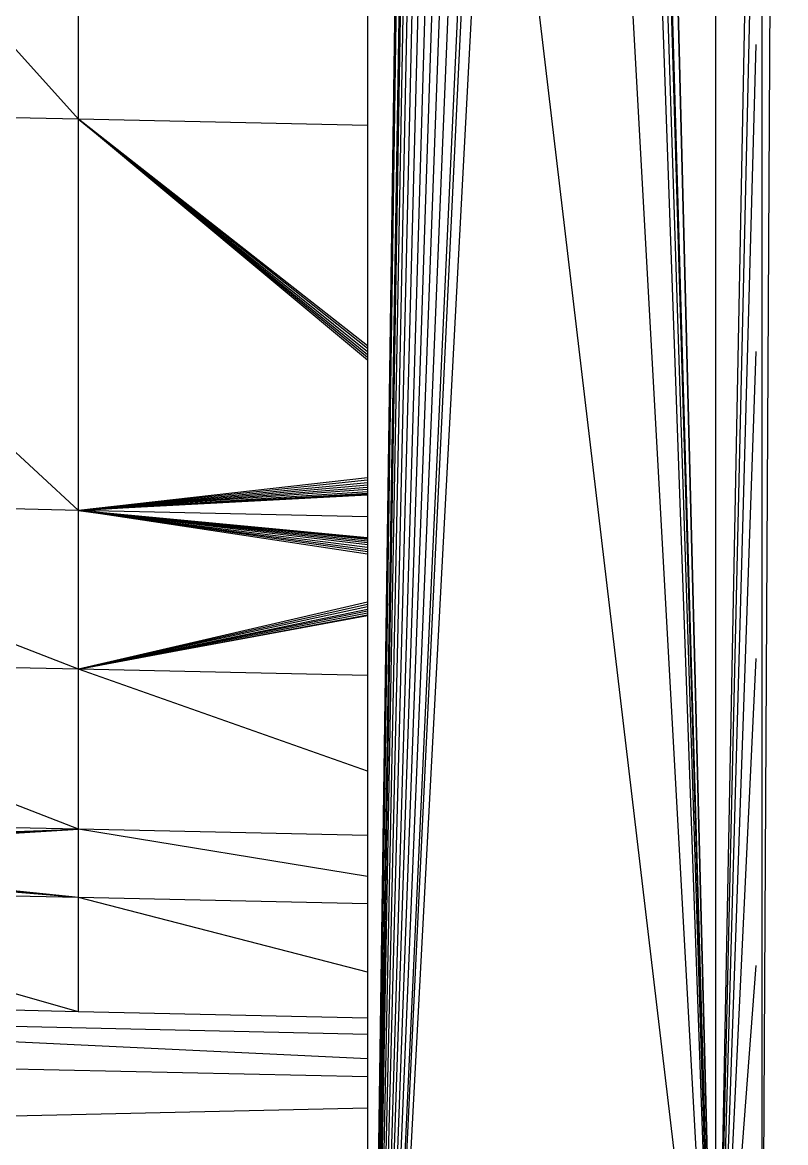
# Model space of a CAD drawing. Header units: millimetres. Extents: x -72 to 40, y 37 to 183.
# Drawn here: x -52.92 to -34.07, y 64.99 to 92.65 of the extents above; entities that cross this region are included whole.
import ezdxf

# ---------------------------------------------------------------- set-up
doc = ezdxf.new("R2010")
doc.units = ezdxf.units.MM
doc.layers.add('Shape2DView002', color=7, linetype='CONTINUOUS')

msp = doc.modelspace()

# ---------------------------------------------------------------- linework, layer by layer
at = {"layer": 'Shape2DView002'}
for p, q in [((-44.396, 178.019), (-44.396, 44.725)), ((-35.793, 56.162), (-35.793, 165.085)), ((-34.652, 165.019), (-34.652, 56.997)), ((-34.069, 164.985), (-34.652, 56.997)), ((-44.396, 44.725), (-43.361, 118.375)), ((-37.259, 114.155), (-35.793, 56.162)), ((-43.416, 111.562), (-44.396, 44.725)), ((-37.193, 110.913), (-35.793, 56.162)), ((-34.806, 107.261), (-35.793, 56.162)), ((-43.421, 105.256), (-44.396, 44.725)), ((-43.392, 104.758), (-44.396, 44.725)), ((-43.311, 104.276), (-44.396, 44.725)), ((-35.793, 56.162), (-37.186, 104.125)), ((-43.199, 103.905), (-44.396, 44.725)), ((-43.06, 103.603), (-44.396, 44.725)), ((-35.793, 56.162), (-37.208, 103.665)), ((-42.889, 103.339), (-44.396, 44.725)), ((-42.686, 103.111), (-44.396, 44.725)), ((-42.482, 102.943), (-44.396, 44.725)), ((-35.793, 56.162), (-38.395, 102.997)), ((-35.793, 56.162), (-37.299, 103.138)), ((-42.253, 102.809), (-44.396, 44.725)), ((-42.01, 102.715), (-44.396, 44.725)), ((-41.718, 102.658), (-44.396, 44.725)), ((-41.315, 102.653), (-44.396, 44.725)), ((-41.611, 102.647), (-44.396, 44.725)), ((-35.793, 56.162), (-41.315, 102.653)), ((-35.793, 56.162), (-37.454, 102.664)), ((-51.534, 90.259), (-62.316, 102.173)), ((-51.534, 90.259), (-51.534, 101.938)), ((-34.806, 99.681), (-35.793, 56.162)), ((-34.806, 92.101), (-35.793, 56.162)), ((-51.534, 80.599), (-62.316, 90.494)), ((-51.534, 90.259), (-62.316, 90.494)), ((-51.534, 80.599), (-51.534, 90.259)), ((-44.396, 84.308), (-51.534, 90.259)), ((-51.534, 90.259), (-44.396, 84.525)), ((-44.396, 84.598), (-51.534, 90.259)), ((-51.534, 90.259), (-44.396, 84.451)), ((-44.396, 84.378), (-51.534, 90.259)), ((-44.396, 84.666), (-51.534, 90.259)), ((-44.396, 90.103), (-51.534, 90.259)), ((-34.806, 84.521), (-35.793, 56.162)), ((-44.396, 81.4), (-51.534, 80.599)), ((-44.396, 81.342), (-51.534, 80.599)), ((-44.396, 81.283), (-51.534, 80.599)), ((-44.396, 81.224), (-51.534, 80.599)), ((-44.396, 81.167), (-51.534, 80.599)), ((-44.396, 81.114), (-51.534, 80.599)), ((-51.534, 80.599), (-44.396, 81.067)), ((-51.534, 76.678), (-62.316, 80.834)), ((-51.534, 80.599), (-62.316, 80.834)), ((-51.534, 80.599), (-44.396, 81.027)), ((-44.396, 80.995), (-51.534, 80.599)), ((-44.396, 80.972), (-51.534, 80.599)), ((-51.534, 76.678), (-51.534, 80.599)), ((-44.396, 79.516), (-51.534, 80.599)), ((-51.534, 80.599), (-44.396, 79.692)), ((-44.396, 79.747), (-51.534, 80.599)), ((-51.534, 80.599), (-44.396, 79.634)), ((-44.396, 79.574), (-51.534, 80.599)), ((-44.396, 79.797), (-51.534, 80.599)), ((-44.396, 79.841), (-51.534, 80.599)), ((-44.396, 79.877), (-51.534, 80.599)), ((-44.396, 79.905), (-51.534, 80.599)), ((-44.396, 79.923), (-51.534, 80.599)), ((-44.396, 80.443), (-51.534, 80.599)), ((-44.396, 78.337), (-51.534, 76.678)), ((-44.396, 78.276), (-51.534, 76.678)), ((-44.396, 78.217), (-51.534, 76.678)), ((-51.534, 76.678), (-44.396, 78.16)), ((-44.396, 78.107), (-51.534, 76.678)), ((-44.396, 78.061), (-51.534, 76.678)), ((-51.534, 76.678), (-44.396, 78.023)), ((-44.396, 77.992), (-51.534, 76.678)), ((-51.534, 72.726), (-62.316, 76.913)), ((-51.534, 76.678), (-62.316, 76.913)), ((-34.806, 76.941), (-35.793, 56.162)), ((-51.534, 72.726), (-51.534, 76.678)), ((-44.396, 74.159), (-51.534, 76.678)), ((-44.396, 76.523), (-51.534, 76.678)), ((-51.534, 72.726), (-62.316, 72.961)), ((-61.891, 72.343), (-51.534, 72.726)), ((-61.853, 72.324), (-51.534, 72.726)), ((-61.819, 72.3), (-51.534, 72.726)), ((-61.789, 72.27), (-51.534, 72.726)), ((-61.764, 72.236), (-51.534, 72.726)), ((-61.746, 72.198), (-51.534, 72.726)), ((-61.733, 72.157), (-51.534, 72.726)), ((-61.728, 72.115), (-51.534, 72.726)), ((-51.534, 71.038), (-51.534, 72.726)), ((-44.396, 71.561), (-51.534, 72.726)), ((-44.396, 72.571), (-51.534, 72.726)), ((-51.534, 71.038), (-61.803, 71.927)), ((-51.534, 71.038), (-61.776, 71.958)), ((-51.534, 71.038), (-61.754, 71.993)), ((-51.534, 71.038), (-61.739, 72.032)), ((-51.534, 71.038), (-61.73, 72.073)), ((-51.534, 71.038), (-61.728, 72.115)), ((-51.534, 71.038), (-61.835, 71.901)), ((-51.534, 68.219), (-62.316, 71.273)), ((-51.534, 71.038), (-62.316, 71.273)), ((-51.534, 68.219), (-51.534, 71.038)), ((-44.396, 69.196), (-51.534, 71.038)), ((-44.396, 70.883), (-51.534, 71.038)), ((-34.806, 69.361), (-35.793, 56.162)), ((-51.534, 68.219), (-62.316, 68.454)), ((-44.396, 67.053), (-67.732, 68.168)), ((-44.396, 67.659), (-67.732, 68.168)), ((-44.396, 68.063), (-51.534, 68.219)), ((-44.396, 66.611), (-69.813, 67.165)), ((-71.769, 65.219), (-44.396, 65.848))]:
    msp.add_line(p, q, dxfattribs=at)

doc.saveas('drawing.dxf')
